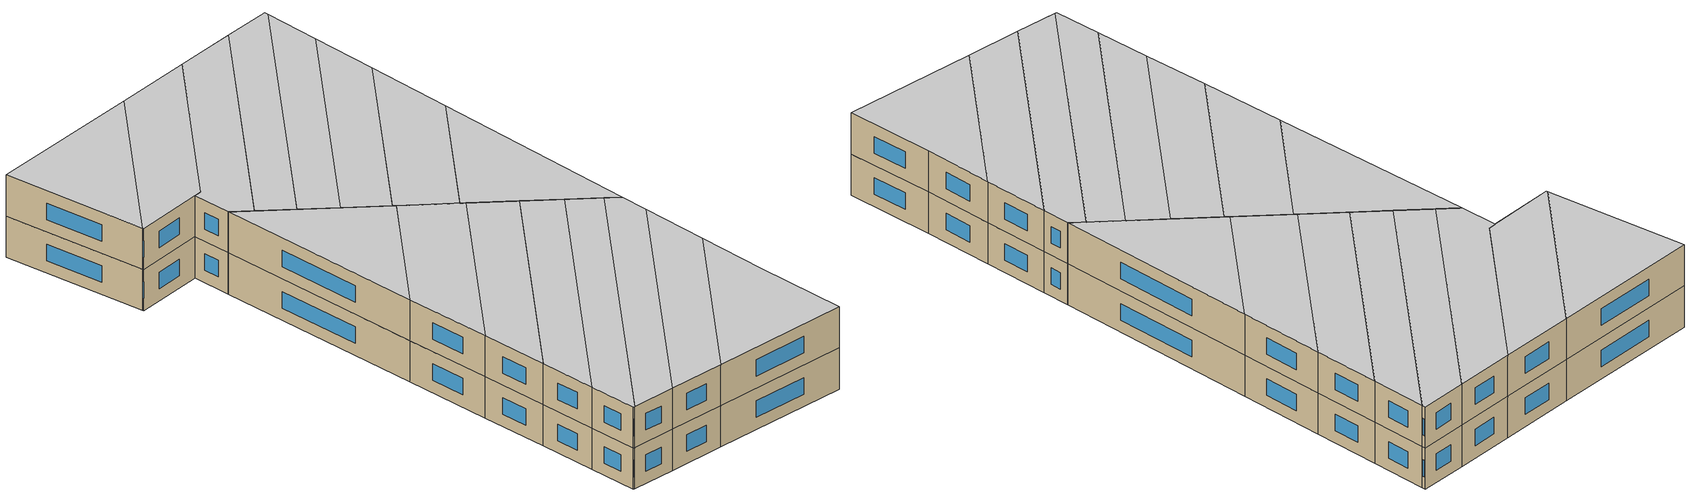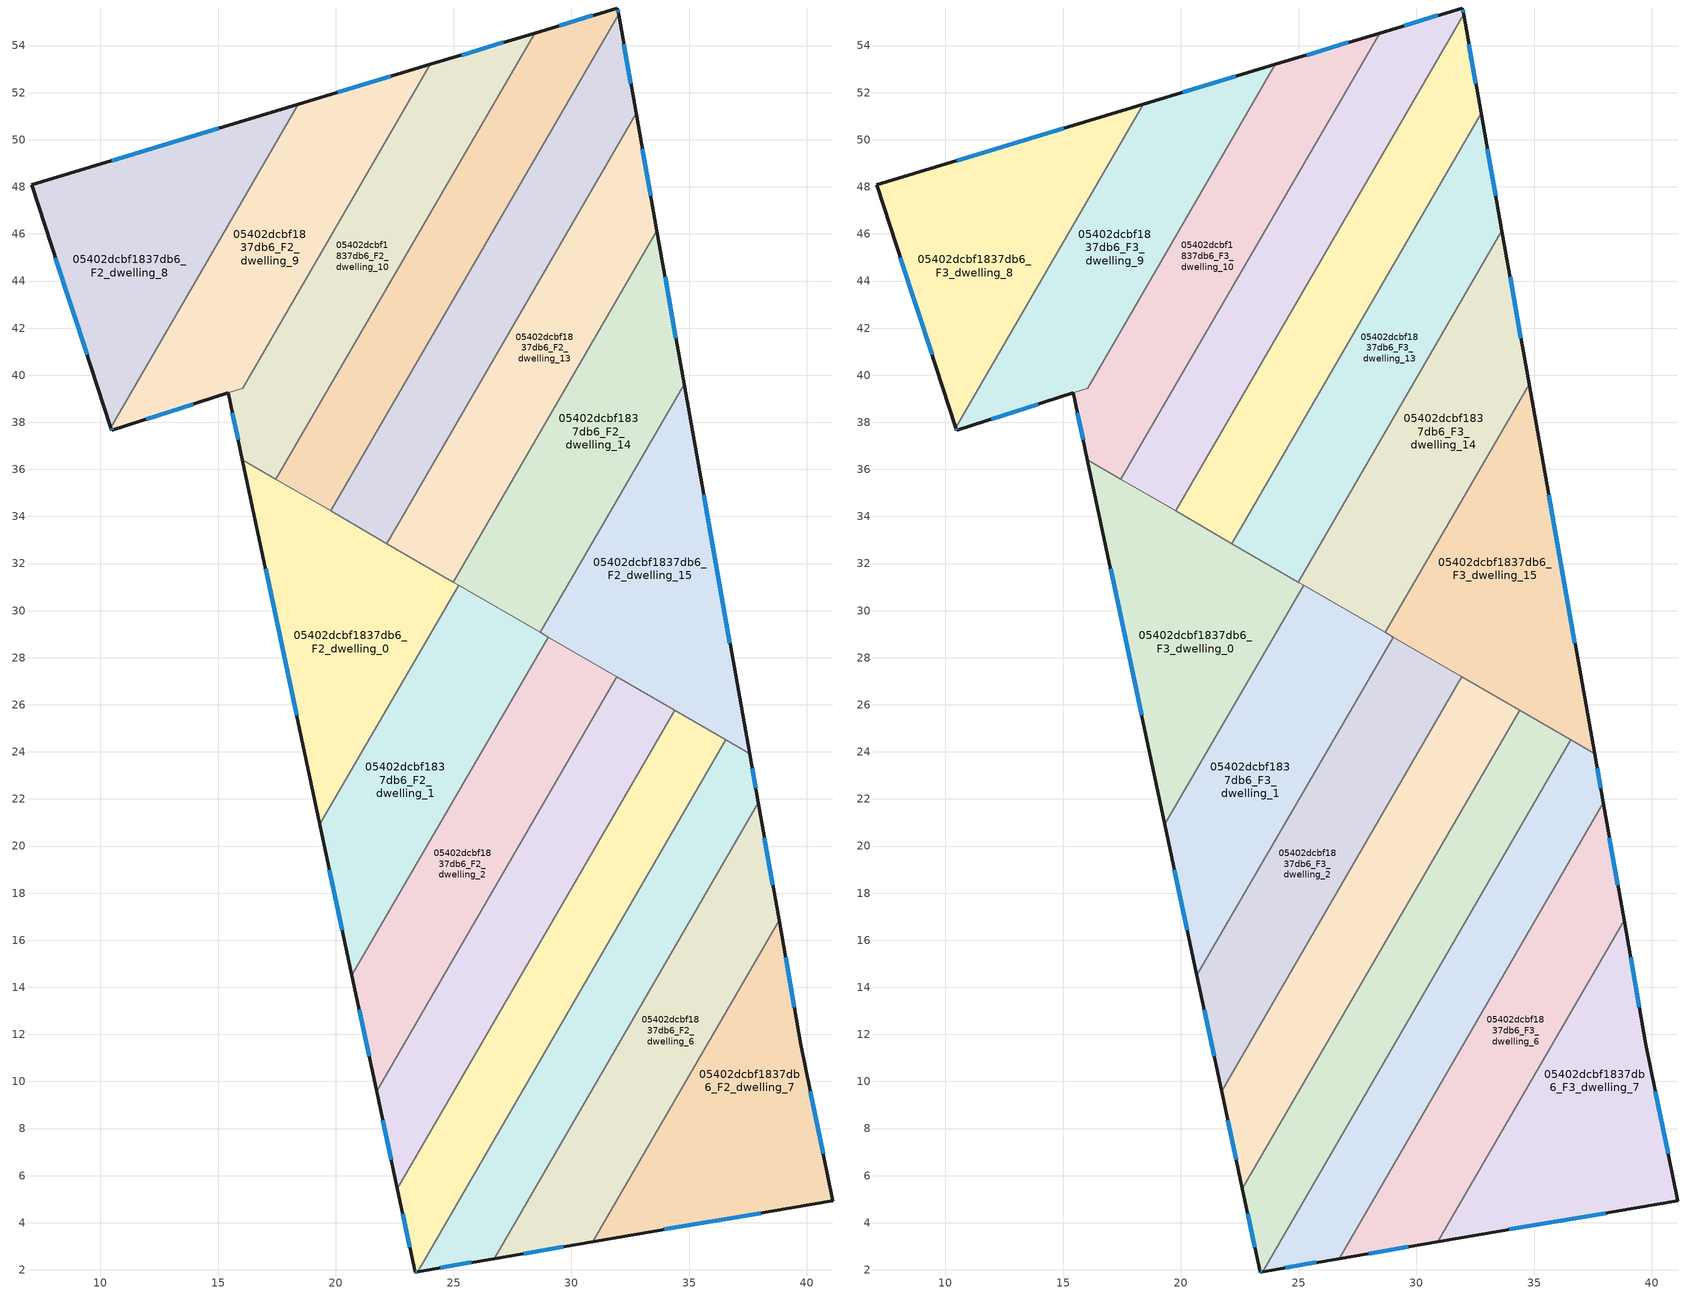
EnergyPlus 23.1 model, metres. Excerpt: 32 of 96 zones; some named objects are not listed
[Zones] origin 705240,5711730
05402dcbf1837db6_F2_dwelling_0
 floor to 05402dcbf1837db6_F1_dwelling_0 (EU_floor_Construction): 25.21,31.08 19.32,20.92 16.03,36.41 z6
 wall outside (EU_wall_Construction): 16.03,36.41 19.32,20.92 z6:9
 wall to 05402dcbf1837db6_F2_dwelling_1 (EU_wall_Construction): 19.32,20.92 25.21,31.08 z6:9
 wall to 05402dcbf1837db6_F2_dwelling_13 (EU_wall_Construction): 24.99,31.21 22.16,32.85 z6:9
 wall to 05402dcbf1837db6_F2_dwelling_10 (EU_wall_Construction): 17.45,35.58 16.03,36.41 z6:9
 wall to 05402dcbf1837db6_F2_dwelling_14 (EU_wall_Construction): 25.21,31.08 24.99,31.21 z6:9
 wall to 05402dcbf1837db6_F2_dwelling_11 (EU_wall_Construction): 19.78,34.23 17.45,35.58 z6:9
 wall to 05402dcbf1837db6_F2_dwelling_12 (EU_wall_Construction): 22.16,32.85 19.78,34.23 z6:9
 window (EU_Window_Construction): 17.01,31.77 18.33,25.56 z6.9:8.1
05402dcbf1837db6_F2_dwelling_1
 floor to 05402dcbf1837db6_F1_dwelling_1 (EU_floor_Construction): 29.01,28.88 20.68,14.51 19.32,20.92 25.21,31.08 z6
 wall outside (EU_wall_Construction): 19.32,20.92 20.68,14.51 z6:9
 wall to 05402dcbf1837db6_F2_dwelling_2 (EU_wall_Construction): 20.68,14.51 29.01,28.88 z6:9
 wall to 05402dcbf1837db6_F2_dwelling_14 (EU_wall_Construction): 28.67,29.07 25.21,31.08 z6:9
 wall to 05402dcbf1837db6_F2_dwelling_15 (EU_wall_Construction): 29.01,28.88 28.67,29.07 z6:9
 window (EU_Window_Construction): 19.73,19 20.27,16.43 z6.9:8.1
05402dcbf1837db6_F2_dwelling_10
 floor to 05402dcbf1837db6_F1_dwelling_10 (EU_floor_Construction): 28.44,54.54 17.45,35.58 16.03,36.41 15.42,39.25 16.04,39.45 24.01,53.2 z6
 wall outside (EU_wall_Construction): 28.44,54.54 24.01,53.2 / 15.42,39.25 16.03,36.41 z6:9
 wall to 05402dcbf1837db6_F2_dwelling_11 (EU_wall_Construction): 17.45,35.58 28.44,54.54 z6:9
 wall to 05402dcbf1837db6_F2_dwelling_9 (EU_wall_Construction): 24.01,53.2 16.04,39.45 15.42,39.25 z6:9
 window (EU_Window_Construction): 27.12,54.13 25.34,53.6 / 15.6,38.4 15.85,37.26 z6.9:8.1
05402dcbf1837db6_F2_dwelling_11
 floor to 05402dcbf1837db6_F1_dwelling_11 (EU_floor_Construction): 31.96,55.6 32.01,55.33 19.78,34.23 17.45,35.58 28.44,54.54 z6
 wall outside (EU_wall_Construction): 32.01,55.33 31.96,55.6 28.44,54.54 z6:9
 wall to 05402dcbf1837db6_F2_dwelling_12 (EU_wall_Construction): 19.78,34.23 32.01,55.33 z6:9
 window (EU_Window_Construction): 31.99,55.41 31.97,55.52 / 30.91,55.28 29.49,54.85 z6.9:8.1
05402dcbf1837db6_F2_dwelling_12
 floor to 05402dcbf1837db6_F1_dwelling_12 (EU_floor_Construction): 32.01,55.33 32.75,51.12 22.16,32.85 19.78,34.23 z6
 wall outside (EU_wall_Construction): 32.75,51.12 32.01,55.33 z6:9
 wall to 05402dcbf1837db6_F2_dwelling_13 (EU_wall_Construction): 22.16,32.85 32.75,51.12 z6:9
 window (EU_Window_Construction): 32.53,52.38 32.23,54.07 z6.9:8.1
05402dcbf1837db6_F2_dwelling_13
 floor to 05402dcbf1837db6_F1_dwelling_13 (EU_floor_Construction): 32.75,51.12 33.64,46.13 24.99,31.21 22.16,32.85 z6
 wall outside (EU_wall_Construction): 33.64,46.13 32.75,51.12 z6:9
 wall to 05402dcbf1837db6_F2_dwelling_14 (EU_wall_Construction): 24.99,31.21 33.64,46.13 z6:9
 window (EU_Window_Construction): 33.37,47.62 33.02,49.62 z6.9:8.1
05402dcbf1837db6_F2_dwelling_14
 floor to 05402dcbf1837db6_F1_dwelling_14 (EU_floor_Construction): 33.64,46.13 34.79,39.62 28.67,29.08 24.99,31.21 z6
 wall outside (EU_wall_Construction): 34.79,39.62 33.64,46.13 z6:9
 wall to 05402dcbf1837db6_F2_dwelling_15 (EU_wall_Construction): 28.67,29.08 34.79,39.62 z6:9
 window (EU_Window_Construction): 34.44,41.57 33.98,44.18 z6.9:8.1
05402dcbf1837db6_F2_dwelling_15
 floor to 05402dcbf1837db6_F1_dwelling_15 (EU_floor_Construction): 34.79,39.62 37.57,23.92 28.67,29.08 z6
 wall outside (EU_wall_Construction): 37.57,23.92 34.79,39.62 z6:9
 wall to 05402dcbf1837db6_F2_dwelling_2 (EU_wall_Construction): 29.01,28.88 31.93,27.19 z6:9
 wall to 05402dcbf1837db6_F2_dwelling_3 (EU_wall_Construction): 31.93,27.19 34.39,25.76 z6:9
 wall to 05402dcbf1837db6_F2_dwelling_4 (EU_wall_Construction): 34.39,25.76 36.56,24.5 z6:9
 wall to 05402dcbf1837db6_F2_dwelling_5 (EU_wall_Construction): 36.56,24.5 37.57,23.92 z6:9
 window (EU_Window_Construction): 36.74,28.62 35.62,34.92 z6.9:8.1
05402dcbf1837db6_F2_dwelling_2
 floor to 05402dcbf1837db6_F1_dwelling_2 (EU_floor_Construction): 31.93,27.19 21.73,9.59 20.68,14.51 29.01,28.88 z6
 wall outside (EU_wall_Construction): 20.68,14.51 21.73,9.59 z6:9
 wall to 05402dcbf1837db6_F2_dwelling_3 (EU_wall_Construction): 21.73,9.59 31.93,27.19 z6:9
 window (EU_Window_Construction): 21,13.04 21.42,11.06 z6.9:8.1
05402dcbf1837db6_F2_dwelling_3
 floor to 05402dcbf1837db6_F1_dwelling_3 (EU_floor_Construction): 34.39,25.76 22.61,5.44 21.73,9.59 31.93,27.19 z6
 wall outside (EU_wall_Construction): 21.73,9.59 22.61,5.44 z6:9
 wall to 05402dcbf1837db6_F2_dwelling_4 (EU_wall_Construction): 22.61,5.44 34.39,25.76 z6:9
 window (EU_Window_Construction): 21.99,8.35 22.35,6.68 z6.9:8.1
05402dcbf1837db6_F2_dwelling_4
 floor to 05402dcbf1837db6_F1_dwelling_4 (EU_floor_Construction): 36.56,24.5 23.47,1.92 23.36,1.91 22.61,5.44 34.39,25.76 z6
 wall outside (EU_wall_Construction): 22.61,5.44 23.36,1.91 23.47,1.92 z6:9
 wall to 05402dcbf1837db6_F2_dwelling_5 (EU_wall_Construction): 23.47,1.92 36.56,24.5 z6:9
 window (EU_Window_Construction): 23.39,1.91 23.44,1.92 / 22.84,4.38 23.14,2.96 z6.9:8.1
05402dcbf1837db6_F2_dwelling_5
 floor to 05402dcbf1837db6_F1_dwelling_5 (EU_floor_Construction): 37.57,23.92 37.94,21.84 26.72,2.48 23.47,1.92 36.56,24.5 z6
 wall outside (EU_wall_Construction): 37.94,21.84 37.57,23.92 / 23.47,1.92 26.72,2.48 z6:9
 wall to 05402dcbf1837db6_F2_dwelling_6 (EU_wall_Construction): 26.72,2.48 37.94,21.84 z6:9
 window (EU_Window_Construction): 37.83,22.46 37.68,23.3 / 24.44,2.09 25.74,2.31 z6.9:8.1
05402dcbf1837db6_F2_dwelling_6
 floor to 05402dcbf1837db6_F1_dwelling_6 (EU_floor_Construction): 37.94,21.84 38.82,16.85 30.91,3.19 26.72,2.48 z6
 wall outside (EU_wall_Construction): 26.72,2.48 30.91,3.19 / 38.82,16.85 37.94,21.84 z6:9
 wall to 05402dcbf1837db6_F2_dwelling_7 (EU_wall_Construction): 30.91,3.19 38.82,16.85 z6:9
 window (EU_Window_Construction): 27.97,2.69 29.65,2.98 / 38.56,18.34 38.2,20.34 z6.9:8.1
05402dcbf1837db6_F2_dwelling_7
 floor to 05402dcbf1837db6_F1_dwelling_7 (EU_floor_Construction): 38.82,16.85 39.76,11.58 41.1,4.93 30.91,3.19 z6
 wall outside (EU_wall_Construction): 30.91,3.19 41.1,4.93 39.76,11.58 38.82,16.85 z6:9
 window (EU_Window_Construction): 39.48,13.16 39.1,15.27 / 40.7,6.92 40.16,9.59 / 33.96,3.71 38.05,4.41 z6.9:8.1
05402dcbf1837db6_F2_dwelling_8
 floor to 05402dcbf1837db6_F1_dwelling_8 (EU_floor_Construction): 18.4,51.5 10.44,37.77 7.08,48.09 z6
 wall outside (EU_wall_Construction): 18.4,51.5 7.08,48.09 10.44,37.77 z6:9
 wall to 05402dcbf1837db6_F2_dwelling_9 (EU_wall_Construction): 10.44,37.77 18.4,51.5 z6:9
 window (EU_Window_Construction): 15.01,50.48 10.47,49.11 / 8.09,45 9.43,40.86 z6.9:8.1
05402dcbf1837db6_F2_dwelling_9
 floor to 05402dcbf1837db6_F1_dwelling_9 (EU_floor_Construction): 24.01,53.2 16.04,39.45 10.47,37.66 10.44,37.76 18.4,51.5 z6
 wall outside (EU_wall_Construction): 10.44,37.76 10.47,37.66 15.42,39.25 / 24.01,53.2 18.4,51.5 z6:9
 window (EU_Window_Construction): 11.95,38.13 13.94,38.77 / 10.45,37.73 10.46,37.69 / 22.33,52.69 20.08,52.01 z6.9:8.1
05402dcbf1837db6_F3_dwelling_0
 floor to 05402dcbf1837db6_F2_dwelling_0 (EU_floor_Construction): 25.21,31.08 19.32,20.92 16.03,36.41 z9
 wall outside (EU_wall_Construction): 16.03,36.41 19.32,20.92 z9:12
 wall to 05402dcbf1837db6_F3_dwelling_1 (EU_wall_Construction): 19.32,20.92 25.21,31.08 z9:12
 wall to 05402dcbf1837db6_F3_dwelling_13 (EU_wall_Construction): 24.99,31.21 22.16,32.85 z9:12
 wall to 05402dcbf1837db6_F3_dwelling_10 (EU_wall_Construction): 17.45,35.58 16.03,36.41 z9:12
 wall to 05402dcbf1837db6_F3_dwelling_14 (EU_wall_Construction): 25.21,31.08 24.99,31.21 z9:12
 wall to 05402dcbf1837db6_F3_dwelling_11 (EU_wall_Construction): 19.78,34.23 17.45,35.58 z9:12
 wall to 05402dcbf1837db6_F3_dwelling_12 (EU_wall_Construction): 22.16,32.85 19.78,34.23 z9:12
 window (EU_Window_Construction): 17.01,31.77 18.33,25.56 z9.9:11.1
 ceiling to 05402dcbf1837db6_F4_dwelling_0 (EU_floor_Construction): 19.32,20.92 25.21,31.08 16.03,36.41 z12
05402dcbf1837db6_F3_dwelling_1
 floor to 05402dcbf1837db6_F2_dwelling_1 (EU_floor_Construction): 29.01,28.88 20.68,14.51 19.32,20.92 25.21,31.08 z9
 wall outside (EU_wall_Construction): 19.32,20.92 20.68,14.51 z9:12
 wall to 05402dcbf1837db6_F3_dwelling_2 (EU_wall_Construction): 20.68,14.51 29.01,28.88 z9:12
 wall to 05402dcbf1837db6_F3_dwelling_14 (EU_wall_Construction): 28.67,29.07 25.21,31.08 z9:12
 wall to 05402dcbf1837db6_F3_dwelling_15 (EU_wall_Construction): 29.01,28.88 28.67,29.07 z9:12
 window (EU_Window_Construction): 19.73,19 20.27,16.43 z9.9:11.1
 ceiling to 05402dcbf1837db6_F4_dwelling_1 (EU_floor_Construction): 20.68,14.51 29.01,28.88 25.21,31.08 19.32,20.92 z12
05402dcbf1837db6_F3_dwelling_10
 floor to 05402dcbf1837db6_F2_dwelling_10 (EU_floor_Construction): 28.44,54.54 17.45,35.58 16.03,36.41 15.42,39.25 16.04,39.45 24.01,53.2 z9
 wall outside (EU_wall_Construction): 28.44,54.54 24.01,53.2 / 15.42,39.25 16.03,36.41 z9:12
 wall to 05402dcbf1837db6_F3_dwelling_11 (EU_wall_Construction): 17.45,35.58 28.44,54.54 z9:12
 wall to 05402dcbf1837db6_F3_dwelling_9 (EU_wall_Construction): 24.01,53.2 16.04,39.45 15.42,39.25 z9:12
 window (EU_Window_Construction): 27.12,54.13 25.34,53.6 / 15.6,38.4 15.85,37.26 z9.9:11.1
 ceiling to 05402dcbf1837db6_F4_dwelling_10 (EU_floor_Construction): 17.45,35.58 28.44,54.54 24.01,53.2 16.04,39.45 15.42,39.25 16.03,36.41 z12
05402dcbf1837db6_F3_dwelling_11
 floor to 05402dcbf1837db6_F2_dwelling_11 (EU_floor_Construction): 31.96,55.6 32.01,55.33 19.78,34.23 17.45,35.58 28.44,54.54 z9
 wall outside (EU_wall_Construction): 32.01,55.33 31.96,55.6 28.44,54.54 z9:12
 wall to 05402dcbf1837db6_F3_dwelling_12 (EU_wall_Construction): 19.78,34.23 32.01,55.33 z9:12
 window (EU_Window_Construction): 31.99,55.41 31.97,55.52 / 30.91,55.28 29.49,54.85 z9.9:11.1
 ceiling to 05402dcbf1837db6_F4_dwelling_11 (EU_floor_Construction): 19.78,34.23 32.01,55.33 31.96,55.6 28.44,54.54 17.45,35.58 z12
05402dcbf1837db6_F3_dwelling_12
 floor to 05402dcbf1837db6_F2_dwelling_12 (EU_floor_Construction): 32.01,55.33 32.75,51.12 22.16,32.85 19.78,34.23 z9
 wall outside (EU_wall_Construction): 32.75,51.12 32.01,55.33 z9:12
 wall to 05402dcbf1837db6_F3_dwelling_13 (EU_wall_Construction): 22.16,32.85 32.75,51.12 z9:12
 window (EU_Window_Construction): 32.53,52.38 32.23,54.07 z9.9:11.1
 ceiling to 05402dcbf1837db6_F4_dwelling_12 (EU_floor_Construction): 22.16,32.85 32.75,51.12 32.01,55.33 19.78,34.23 z12
05402dcbf1837db6_F3_dwelling_13
 floor to 05402dcbf1837db6_F2_dwelling_13 (EU_floor_Construction): 32.75,51.12 33.64,46.13 24.99,31.21 22.16,32.85 z9
 wall outside (EU_wall_Construction): 33.64,46.13 32.75,51.12 z9:12
 wall to 05402dcbf1837db6_F3_dwelling_14 (EU_wall_Construction): 24.99,31.21 33.64,46.13 z9:12
 window (EU_Window_Construction): 33.37,47.62 33.02,49.62 z9.9:11.1
 ceiling to 05402dcbf1837db6_F4_dwelling_13 (EU_floor_Construction): 24.99,31.21 33.64,46.13 32.75,51.12 22.16,32.85 z12
05402dcbf1837db6_F3_dwelling_14
 floor to 05402dcbf1837db6_F2_dwelling_14 (EU_floor_Construction): 33.64,46.13 34.79,39.62 28.67,29.08 24.99,31.21 z9
 wall outside (EU_wall_Construction): 34.79,39.62 33.64,46.13 z9:12
 wall to 05402dcbf1837db6_F3_dwelling_15 (EU_wall_Construction): 28.67,29.08 34.79,39.62 z9:12
 window (EU_Window_Construction): 34.44,41.57 33.98,44.18 z9.9:11.1
 ceiling to 05402dcbf1837db6_F4_dwelling_14 (EU_floor_Construction): 28.67,29.08 34.79,39.62 33.64,46.13 24.99,31.21 z12
05402dcbf1837db6_F3_dwelling_15
 floor to 05402dcbf1837db6_F2_dwelling_15 (EU_floor_Construction): 34.79,39.62 37.57,23.92 28.67,29.08 z9
 wall outside (EU_wall_Construction): 37.57,23.92 34.79,39.62 z9:12
 wall to 05402dcbf1837db6_F3_dwelling_2 (EU_wall_Construction): 29.01,28.88 31.93,27.19 z9:12
 wall to 05402dcbf1837db6_F3_dwelling_3 (EU_wall_Construction): 31.93,27.19 34.39,25.76 z9:12
 wall to 05402dcbf1837db6_F3_dwelling_4 (EU_wall_Construction): 34.39,25.76 36.56,24.5 z9:12
 wall to 05402dcbf1837db6_F3_dwelling_5 (EU_wall_Construction): 36.56,24.5 37.57,23.92 z9:12
 window (EU_Window_Construction): 36.74,28.62 35.62,34.92 z9.9:11.1
 ceiling to 05402dcbf1837db6_F4_dwelling_15 (EU_floor_Construction): 37.57,23.92 34.79,39.62 28.67,29.08 z12
05402dcbf1837db6_F3_dwelling_2
 floor to 05402dcbf1837db6_F2_dwelling_2 (EU_floor_Construction): 31.93,27.19 21.73,9.59 20.68,14.51 29.01,28.88 z9
 wall outside (EU_wall_Construction): 20.68,14.51 21.73,9.59 z9:12
 wall to 05402dcbf1837db6_F3_dwelling_3 (EU_wall_Construction): 21.73,9.59 31.93,27.19 z9:12
 window (EU_Window_Construction): 21,13.04 21.42,11.06 z9.9:11.1
 ceiling to 05402dcbf1837db6_F4_dwelling_2 (EU_floor_Construction): 21.73,9.59 31.93,27.19 29.01,28.88 20.68,14.51 z12
05402dcbf1837db6_F3_dwelling_3
 floor to 05402dcbf1837db6_F2_dwelling_3 (EU_floor_Construction): 34.39,25.76 22.61,5.44 21.73,9.59 31.93,27.19 z9
 wall outside (EU_wall_Construction): 21.73,9.59 22.61,5.44 z9:12
 wall to 05402dcbf1837db6_F3_dwelling_4 (EU_wall_Construction): 22.61,5.44 34.39,25.76 z9:12
 window (EU_Window_Construction): 21.99,8.35 22.35,6.68 z9.9:11.1
 ceiling to 05402dcbf1837db6_F4_dwelling_3 (EU_floor_Construction): 22.61,5.44 34.39,25.76 31.93,27.19 21.73,9.59 z12
05402dcbf1837db6_F3_dwelling_4
 floor to 05402dcbf1837db6_F2_dwelling_4 (EU_floor_Construction): 36.56,24.5 23.47,1.92 23.36,1.91 22.61,5.44 34.39,25.76 z9
 wall outside (EU_wall_Construction): 22.61,5.44 23.36,1.91 23.47,1.92 z9:12
 wall to 05402dcbf1837db6_F3_dwelling_5 (EU_wall_Construction): 23.47,1.92 36.56,24.5 z9:12
 window (EU_Window_Construction): 23.39,1.91 23.44,1.92 / 22.84,4.38 23.14,2.96 z9.9:11.1
 ceiling to 05402dcbf1837db6_F4_dwelling_4 (EU_floor_Construction): 23.47,1.92 36.56,24.5 34.39,25.76 22.61,5.44 23.36,1.91 z12
05402dcbf1837db6_F3_dwelling_5
 floor to 05402dcbf1837db6_F2_dwelling_5 (EU_floor_Construction): 37.57,23.92 37.94,21.84 26.72,2.48 23.47,1.92 36.56,24.5 z9
 wall outside (EU_wall_Construction): 37.94,21.84 37.57,23.92 / 23.47,1.92 26.72,2.48 z9:12
 wall to 05402dcbf1837db6_F3_dwelling_6 (EU_wall_Construction): 26.72,2.48 37.94,21.84 z9:12
 window (EU_Window_Construction): 37.83,22.46 37.68,23.3 / 24.44,2.09 25.74,2.31 z9.9:11.1
 ceiling to 05402dcbf1837db6_F4_dwelling_5 (EU_floor_Construction): 26.72,2.48 37.94,21.84 37.57,23.92 36.56,24.5 23.47,1.92 z12
05402dcbf1837db6_F3_dwelling_6
 floor to 05402dcbf1837db6_F2_dwelling_6 (EU_floor_Construction): 37.94,21.84 38.82,16.85 30.91,3.19 26.72,2.48 z9
 wall outside (EU_wall_Construction): 26.72,2.48 30.91,3.19 / 38.82,16.85 37.94,21.84 z9:12
 wall to 05402dcbf1837db6_F3_dwelling_7 (EU_wall_Construction): 30.91,3.19 38.82,16.85 z9:12
 window (EU_Window_Construction): 27.97,2.69 29.65,2.98 / 38.56,18.34 38.2,20.34 z9.9:11.1
 ceiling to 05402dcbf1837db6_F4_dwelling_6 (EU_floor_Construction): 30.91,3.19 38.82,16.85 37.94,21.84 26.72,2.48 z12
05402dcbf1837db6_F3_dwelling_7
 floor to 05402dcbf1837db6_F2_dwelling_7 (EU_floor_Construction): 38.82,16.85 39.76,11.58 41.1,4.93 30.91,3.19 z9
 wall outside (EU_wall_Construction): 30.91,3.19 41.1,4.93 39.76,11.58 38.82,16.85 z9:12
 window (EU_Window_Construction): 39.48,13.16 39.1,15.27 / 40.7,6.92 40.16,9.59 / 33.96,3.71 38.05,4.41 z9.9:11.1
 ceiling to 05402dcbf1837db6_F4_dwelling_7 (EU_floor_Construction): 41.1,4.93 39.76,11.58 38.82,16.85 30.91,3.19 z12
05402dcbf1837db6_F3_dwelling_8
 floor to 05402dcbf1837db6_F2_dwelling_8 (EU_floor_Construction): 18.4,51.5 10.44,37.77 7.08,48.09 z9
 wall outside (EU_wall_Construction): 18.4,51.5 7.08,48.09 10.44,37.77 z9:12
 wall to 05402dcbf1837db6_F3_dwelling_9 (EU_wall_Construction): 10.44,37.77 18.4,51.5 z9:12
 window (EU_Window_Construction): 15.01,50.48 10.47,49.11 / 8.09,45 9.43,40.86 z9.9:11.1
 ceiling to 05402dcbf1837db6_F4_dwelling_8 (EU_floor_Construction): 10.44,37.77 18.4,51.5 7.08,48.09 z12
05402dcbf1837db6_F3_dwelling_9
 floor to 05402dcbf1837db6_F2_dwelling_9 (EU_floor_Construction): 24.01,53.2 16.04,39.45 10.47,37.66 10.44,37.76 18.4,51.5 z9
 wall outside (EU_wall_Construction): 10.44,37.76 10.47,37.66 15.42,39.25 / 24.01,53.2 18.4,51.5 z9:12
 window (EU_Window_Construction): 11.95,38.13 13.94,38.77 / 10.45,37.73 10.46,37.69 / 22.33,52.69 20.08,52.01 z9.9:11.1
 ceiling to 05402dcbf1837db6_F4_dwelling_9 (EU_floor_Construction): 16.04,39.45 24.01,53.2 18.4,51.5 10.44,37.76 10.47,37.66 z12
[Building]
EU S2 Campaign: North Axis=0; Terrain=City; Solar Distribution=FullExterior
[Site:Location]
London: Latitude=51.5; Longitude=-0.5; Time Zone=0; Elevation=25
[SizingPeriod:WeatherFileDays]
AnnualSizingPeriod: Begin Month=1; Begin Day of Month=1; End Month=12; End Day of Month=31; Day of Week for Start Day=Monday; Use Weather File Daylight Saving Period=No; Use Weather File Rain and Snow Indicators=No
[MATERIAL]
EU_InternalMass_Material: Roughness=MediumRough; Thickness=0.1; Conductivity=1; Density=1800; Specific Heat=900; Thermal Absorptance=0.9; Solar Absorptance=0.7; Visible Absorptance=0.7
[MATERIAL:NOMASS] Roughness=MediumRough; Thermal Absorptance=0.9; Solar Absorptance=0.7; Visible Absorptance=0.7
Name | Thermal Resistance
EU_wall_NoMass | 1.04674
EU_floor_NoMass | 2.04616
[WINDOWMATERIAL:SIMPLEGLAZINGSYSTEM]
EU_Window_SimpleGlazing: UFactor=4.25843; Solar Heat Gain Coefficient=0.85; Visible Transmittance=0.85
[CONSTRUCTION]
EU_wall_Construction: EU_wall_NoMass
EU_floor_Construction: EU_floor_NoMass
EU_Window_Construction: EU_Window_SimpleGlazing
EU_InternalMass_Construction: EU_InternalMass_Material
[ZONE] Type=1; Multiplier=1; Ceiling Height=autocalculate; Floor Area=autocalculate; Part of Total Floor Area=Yes
Name | Volume
05402dcbf1837db6_F2_dwelling_0; 05402dcbf1837db6_F3_dwelling_0; 05402dcbf1837db6_F2_dwelling_6; 05402dcbf1837db6_F3_dwelling_6 | 186.935
05402dcbf1837db6_F2_dwelling_1; 05402dcbf1837db6_F3_dwelling_1 | 186.94
05402dcbf1837db6_F2_dwelling_10; 05402dcbf1837db6_F3_dwelling_10 | 188.69
05402dcbf1837db6_F2_dwelling_11; 05402dcbf1837db6_F3_dwelling_11 | 188.03
05402dcbf1837db6_F2_dwelling_12; 05402dcbf1837db6_F3_dwelling_12 | 188.012
05402dcbf1837db6_F2_dwelling_13; 05402dcbf1837db6_F3_dwelling_13 | 188.083
05402dcbf1837db6_F2_dwelling_14; 05402dcbf1837db6_F3_dwelling_14 | 188.027
05402dcbf1837db6_F2_dwelling_15; 05402dcbf1837db6_F3_dwelling_15 | 188.047
05402dcbf1837db6_F2_dwelling_2; 05402dcbf1837db6_F3_dwelling_2 | 186.942
05402dcbf1837db6_F2_dwelling_3; 05402dcbf1837db6_F3_dwelling_3 | 186.916
05402dcbf1837db6_F2_dwelling_4; 05402dcbf1837db6_F3_dwelling_4 | 186.972
05402dcbf1837db6_F2_dwelling_5; 05402dcbf1837db6_F3_dwelling_5 | 186.962
05402dcbf1837db6_F2_dwelling_7; 05402dcbf1837db6_F3_dwelling_7 | 186.943
05402dcbf1837db6_F2_dwelling_8; 05402dcbf1837db6_F3_dwelling_8 | 192.348
05402dcbf1837db6_F2_dwelling_9; 05402dcbf1837db6_F3_dwelling_9 | 191.756
[INTERNALMASS] Construction=EU_InternalMass_Construction
Name | Zone or ZoneList | Surface Area
05402dcbf1837db6_F2_dwelling_0_EU_InternalMass | 05402dcbf1837db6_F2_dwelling_0 | 62.3118
05402dcbf1837db6_F2_dwelling_1_EU_InternalMass | 05402dcbf1837db6_F2_dwelling_1 | 62.3132
05402dcbf1837db6_F2_dwelling_2_EU_InternalMass | 05402dcbf1837db6_F2_dwelling_2 | 62.314
05402dcbf1837db6_F2_dwelling_3_EU_InternalMass | 05402dcbf1837db6_F2_dwelling_3 | 62.305
05402dcbf1837db6_F2_dwelling_4_EU_InternalMass | 05402dcbf1837db6_F2_dwelling_4 | 62.3242
05402dcbf1837db6_F2_dwelling_5_EU_InternalMass | 05402dcbf1837db6_F2_dwelling_5 | 62.3204
05402dcbf1837db6_F2_dwelling_6_EU_InternalMass | 05402dcbf1837db6_F2_dwelling_6 | 62.3121
05402dcbf1837db6_F2_dwelling_7_EU_InternalMass | 05402dcbf1837db6_F2_dwelling_7 | 62.3143
05402dcbf1837db6_F2_dwelling_8_EU_InternalMass | 05402dcbf1837db6_F2_dwelling_8 | 64.1134
05402dcbf1837db6_F2_dwelling_9_EU_InternalMass | 05402dcbf1837db6_F2_dwelling_9 | 63.9667
05402dcbf1837db6_F2_dwelling_10_EU_InternalMass | 05402dcbf1837db6_F2_dwelling_10 | 62.8956
05402dcbf1837db6_F2_dwelling_11_EU_InternalMass | 05402dcbf1837db6_F2_dwelling_11 | 62.6764
05402dcbf1837db6_F2_dwelling_12_EU_InternalMass | 05402dcbf1837db6_F2_dwelling_12 | 62.6708
05402dcbf1837db6_F2_dwelling_13_EU_InternalMass | 05402dcbf1837db6_F2_dwelling_13 | 62.6941
05402dcbf1837db6_F2_dwelling_14_EU_InternalMass | 05402dcbf1837db6_F2_dwelling_14 | 62.6761
05402dcbf1837db6_F2_dwelling_15_EU_InternalMass | 05402dcbf1837db6_F2_dwelling_15 | 62.6825
05402dcbf1837db6_F3_dwelling_0_EU_InternalMass | 05402dcbf1837db6_F3_dwelling_0 | 62.3118
05402dcbf1837db6_F3_dwelling_1_EU_InternalMass | 05402dcbf1837db6_F3_dwelling_1 | 62.3132
05402dcbf1837db6_F3_dwelling_2_EU_InternalMass | 05402dcbf1837db6_F3_dwelling_2 | 62.314
05402dcbf1837db6_F3_dwelling_3_EU_InternalMass | 05402dcbf1837db6_F3_dwelling_3 | 62.305
05402dcbf1837db6_F3_dwelling_4_EU_InternalMass | 05402dcbf1837db6_F3_dwelling_4 | 62.3242
05402dcbf1837db6_F3_dwelling_5_EU_InternalMass | 05402dcbf1837db6_F3_dwelling_5 | 62.3204
05402dcbf1837db6_F3_dwelling_6_EU_InternalMass | 05402dcbf1837db6_F3_dwelling_6 | 62.3121
05402dcbf1837db6_F3_dwelling_7_EU_InternalMass | 05402dcbf1837db6_F3_dwelling_7 | 62.3143
05402dcbf1837db6_F3_dwelling_8_EU_InternalMass | 05402dcbf1837db6_F3_dwelling_8 | 64.1134
05402dcbf1837db6_F3_dwelling_9_EU_InternalMass | 05402dcbf1837db6_F3_dwelling_9 | 63.9667
05402dcbf1837db6_F3_dwelling_10_EU_InternalMass | 05402dcbf1837db6_F3_dwelling_10 | 62.8956
05402dcbf1837db6_F3_dwelling_11_EU_InternalMass | 05402dcbf1837db6_F3_dwelling_11 | 62.6764
05402dcbf1837db6_F3_dwelling_12_EU_InternalMass | 05402dcbf1837db6_F3_dwelling_12 | 62.6708
05402dcbf1837db6_F3_dwelling_13_EU_InternalMass | 05402dcbf1837db6_F3_dwelling_13 | 62.6941
05402dcbf1837db6_F3_dwelling_14_EU_InternalMass | 05402dcbf1837db6_F3_dwelling_14 | 62.6761
05402dcbf1837db6_F3_dwelling_15_EU_InternalMass | 05402dcbf1837db6_F3_dwelling_15 | 62.6825
[OTHEREQUIPMENT] Fuel Type=Electricity; Design Level Calculation Method=Watts/Area; Power per Zone Floor Area=1; Fraction Latent=0; Fraction Radiant=0; Fraction Lost=0; Carbon Dioxide Generation Rate=0; EndUse Subcategory=EU_Step8_InternalGains
Name | Zone or ZoneList or Space or SpaceList | Schedule
EU_Step8_InternalGain_05402dcbf1837db6_F2_dwelling_0_f000 | 05402dcbf1837db6_F2_dwelling_0 | EU_Step8_GainSchedule_05402dcbf1837db6_F2_dwelling_0_f000
EU_Step8_InternalGain_05402dcbf1837db6_F2_dwelling_1_f000 | 05402dcbf1837db6_F2_dwelling_1 | EU_Step8_GainSchedule_05402dcbf1837db6_F2_dwelling_1_f000
EU_Step8_InternalGain_05402dcbf1837db6_F2_dwelling_2_f000 | 05402dcbf1837db6_F2_dwelling_2 | EU_Step8_GainSchedule_05402dcbf1837db6_F2_dwelling_2_f000
EU_Step8_InternalGain_05402dcbf1837db6_F2_dwelling_3_f000 | 05402dcbf1837db6_F2_dwelling_3 | EU_Step8_GainSchedule_05402dcbf1837db6_F2_dwelling_3_f000
EU_Step8_InternalGain_05402dcbf1837db6_F2_dwelling_4_f000 | 05402dcbf1837db6_F2_dwelling_4 | EU_Step8_GainSchedule_05402dcbf1837db6_F2_dwelling_4_f000
EU_Step8_InternalGain_05402dcbf1837db6_F2_dwelling_5_f000 | 05402dcbf1837db6_F2_dwelling_5 | EU_Step8_GainSchedule_05402dcbf1837db6_F2_dwelling_5_f000
EU_Step8_InternalGain_05402dcbf1837db6_F2_dwelling_6_f000 | 05402dcbf1837db6_F2_dwelling_6 | EU_Step8_GainSchedule_05402dcbf1837db6_F2_dwelling_6_f000
EU_Step8_InternalGain_05402dcbf1837db6_F2_dwelling_7_f000 | 05402dcbf1837db6_F2_dwelling_7 | EU_Step8_GainSchedule_05402dcbf1837db6_F2_dwelling_7_f000
EU_Step8_InternalGain_05402dcbf1837db6_F2_dwelling_8_f000 | 05402dcbf1837db6_F2_dwelling_8 | EU_Step8_GainSchedule_05402dcbf1837db6_F2_dwelling_8_f000
EU_Step8_InternalGain_05402dcbf1837db6_F2_dwelling_9_f000 | 05402dcbf1837db6_F2_dwelling_9 | EU_Step8_GainSchedule_05402dcbf1837db6_F2_dwelling_9_f000
EU_Step8_InternalGain_05402dcbf1837db6_F2_dwelling_10_f000 | 05402dcbf1837db6_F2_dwelling_10 | EU_Step8_GainSchedule_05402dcbf1837db6_F2_dwelling_10_f000
EU_Step8_InternalGain_05402dcbf1837db6_F2_dwelling_11_f000 | 05402dcbf1837db6_F2_dwelling_11 | EU_Step8_GainSchedule_05402dcbf1837db6_F2_dwelling_11_f000
EU_Step8_InternalGain_05402dcbf1837db6_F2_dwelling_12_f000 | 05402dcbf1837db6_F2_dwelling_12 | EU_Step8_GainSchedule_05402dcbf1837db6_F2_dwelling_12_f000
EU_Step8_InternalGain_05402dcbf1837db6_F2_dwelling_13_f000 | 05402dcbf1837db6_F2_dwelling_13 | EU_Step8_GainSchedule_05402dcbf1837db6_F2_dwelling_13_f000
EU_Step8_InternalGain_05402dcbf1837db6_F2_dwelling_14_f000 | 05402dcbf1837db6_F2_dwelling_14 | EU_Step8_GainSchedule_05402dcbf1837db6_F2_dwelling_14_f000
EU_Step8_InternalGain_05402dcbf1837db6_F2_dwelling_15_f000 | 05402dcbf1837db6_F2_dwelling_15 | EU_Step8_GainSchedule_05402dcbf1837db6_F2_dwelling_15_f000
EU_Step8_InternalGain_05402dcbf1837db6_F3_dwelling_0_f000 | 05402dcbf1837db6_F3_dwelling_0 | EU_Step8_GainSchedule_05402dcbf1837db6_F3_dwelling_0_f000
EU_Step8_InternalGain_05402dcbf1837db6_F3_dwelling_1_f000 | 05402dcbf1837db6_F3_dwelling_1 | EU_Step8_GainSchedule_05402dcbf1837db6_F3_dwelling_1_f000
EU_Step8_InternalGain_05402dcbf1837db6_F3_dwelling_2_f000 | 05402dcbf1837db6_F3_dwelling_2 | EU_Step8_GainSchedule_05402dcbf1837db6_F3_dwelling_2_f000
EU_Step8_InternalGain_05402dcbf1837db6_F3_dwelling_3_f000 | 05402dcbf1837db6_F3_dwelling_3 | EU_Step8_GainSchedule_05402dcbf1837db6_F3_dwelling_3_f000
EU_Step8_InternalGain_05402dcbf1837db6_F3_dwelling_4_f000 | 05402dcbf1837db6_F3_dwelling_4 | EU_Step8_GainSchedule_05402dcbf1837db6_F3_dwelling_4_f000
EU_Step8_InternalGain_05402dcbf1837db6_F3_dwelling_5_f000 | 05402dcbf1837db6_F3_dwelling_5 | EU_Step8_GainSchedule_05402dcbf1837db6_F3_dwelling_5_f000
EU_Step8_InternalGain_05402dcbf1837db6_F3_dwelling_6_f000 | 05402dcbf1837db6_F3_dwelling_6 | EU_Step8_GainSchedule_05402dcbf1837db6_F3_dwelling_6_f000
EU_Step8_InternalGain_05402dcbf1837db6_F3_dwelling_7_f000 | 05402dcbf1837db6_F3_dwelling_7 | EU_Step8_GainSchedule_05402dcbf1837db6_F3_dwelling_7_f000
EU_Step8_InternalGain_05402dcbf1837db6_F3_dwelling_8_f000 | 05402dcbf1837db6_F3_dwelling_8 | EU_Step8_GainSchedule_05402dcbf1837db6_F3_dwelling_8_f000
EU_Step8_InternalGain_05402dcbf1837db6_F3_dwelling_9_f000 | 05402dcbf1837db6_F3_dwelling_9 | EU_Step8_GainSchedule_05402dcbf1837db6_F3_dwelling_9_f000
EU_Step8_InternalGain_05402dcbf1837db6_F3_dwelling_10_f000 | 05402dcbf1837db6_F3_dwelling_10 | EU_Step8_GainSchedule_05402dcbf1837db6_F3_dwelling_10_f000
EU_Step8_InternalGain_05402dcbf1837db6_F3_dwelling_11_f000 | 05402dcbf1837db6_F3_dwelling_11 | EU_Step8_GainSchedule_05402dcbf1837db6_F3_dwelling_11_f000
EU_Step8_InternalGain_05402dcbf1837db6_F3_dwelling_12_f000 | 05402dcbf1837db6_F3_dwelling_12 | EU_Step8_GainSchedule_05402dcbf1837db6_F3_dwelling_12_f000
EU_Step8_InternalGain_05402dcbf1837db6_F3_dwelling_13_f000 | 05402dcbf1837db6_F3_dwelling_13 | EU_Step8_GainSchedule_05402dcbf1837db6_F3_dwelling_13_f000
EU_Step8_InternalGain_05402dcbf1837db6_F3_dwelling_14_f000 | 05402dcbf1837db6_F3_dwelling_14 | EU_Step8_GainSchedule_05402dcbf1837db6_F3_dwelling_14_f000
EU_Step8_InternalGain_05402dcbf1837db6_F3_dwelling_15_f000 | 05402dcbf1837db6_F3_dwelling_15 | EU_Step8_GainSchedule_05402dcbf1837db6_F3_dwelling_15_f000
[ZONEVENTILATION:DESIGNFLOWRATE] Schedule=EU_AlwaysOn; Design Flow Rate Calculation Method=AirChanges/Hour; Air Changes per Hour=0.488719; Ventilation Type=Natural; Fan Pressure Rise=0; Fan Total Efficiency=1; Constant Term Coefficient=1; Temperature Term Coefficient=0; Velocity Term Coefficient=0; Velocity Squared Term Coefficient=0; Minimum Indoor Temperature=-100; Maximum Indoor Temperature=100; Delta Temperature=-100; Minimum Outdoor Temperature=-100; Maximum Outdoor Temperature=100; Maximum Wind Speed=40
Name | Zone or ZoneList or Space or SpaceList
EU_ConstantAir_05402dcbf1837db6_F2_dwelling_0 | 05402dcbf1837db6_F2_dwelling_0
EU_ConstantAir_05402dcbf1837db6_F2_dwelling_1 | 05402dcbf1837db6_F2_dwelling_1
EU_ConstantAir_05402dcbf1837db6_F2_dwelling_2 | 05402dcbf1837db6_F2_dwelling_2
EU_ConstantAir_05402dcbf1837db6_F2_dwelling_3 | 05402dcbf1837db6_F2_dwelling_3
EU_ConstantAir_05402dcbf1837db6_F2_dwelling_4 | 05402dcbf1837db6_F2_dwelling_4
EU_ConstantAir_05402dcbf1837db6_F2_dwelling_5 | 05402dcbf1837db6_F2_dwelling_5
EU_ConstantAir_05402dcbf1837db6_F2_dwelling_6 | 05402dcbf1837db6_F2_dwelling_6
EU_ConstantAir_05402dcbf1837db6_F2_dwelling_7 | 05402dcbf1837db6_F2_dwelling_7
EU_ConstantAir_05402dcbf1837db6_F2_dwelling_8 | 05402dcbf1837db6_F2_dwelling_8
EU_ConstantAir_05402dcbf1837db6_F2_dwelling_9 | 05402dcbf1837db6_F2_dwelling_9
EU_ConstantAir_05402dcbf1837db6_F2_dwelling_10 | 05402dcbf1837db6_F2_dwelling_10
EU_ConstantAir_05402dcbf1837db6_F2_dwelling_11 | 05402dcbf1837db6_F2_dwelling_11
EU_ConstantAir_05402dcbf1837db6_F2_dwelling_12 | 05402dcbf1837db6_F2_dwelling_12
EU_ConstantAir_05402dcbf1837db6_F2_dwelling_13 | 05402dcbf1837db6_F2_dwelling_13
EU_ConstantAir_05402dcbf1837db6_F2_dwelling_14 | 05402dcbf1837db6_F2_dwelling_14
EU_ConstantAir_05402dcbf1837db6_F2_dwelling_15 | 05402dcbf1837db6_F2_dwelling_15
EU_ConstantAir_05402dcbf1837db6_F3_dwelling_0 | 05402dcbf1837db6_F3_dwelling_0
EU_ConstantAir_05402dcbf1837db6_F3_dwelling_1 | 05402dcbf1837db6_F3_dwelling_1
EU_ConstantAir_05402dcbf1837db6_F3_dwelling_2 | 05402dcbf1837db6_F3_dwelling_2
EU_ConstantAir_05402dcbf1837db6_F3_dwelling_3 | 05402dcbf1837db6_F3_dwelling_3
EU_ConstantAir_05402dcbf1837db6_F3_dwelling_4 | 05402dcbf1837db6_F3_dwelling_4
EU_ConstantAir_05402dcbf1837db6_F3_dwelling_5 | 05402dcbf1837db6_F3_dwelling_5
EU_ConstantAir_05402dcbf1837db6_F3_dwelling_6 | 05402dcbf1837db6_F3_dwelling_6
EU_ConstantAir_05402dcbf1837db6_F3_dwelling_7 | 05402dcbf1837db6_F3_dwelling_7
EU_ConstantAir_05402dcbf1837db6_F3_dwelling_8 | 05402dcbf1837db6_F3_dwelling_8
EU_ConstantAir_05402dcbf1837db6_F3_dwelling_9 | 05402dcbf1837db6_F3_dwelling_9
EU_ConstantAir_05402dcbf1837db6_F3_dwelling_10 | 05402dcbf1837db6_F3_dwelling_10
EU_ConstantAir_05402dcbf1837db6_F3_dwelling_11 | 05402dcbf1837db6_F3_dwelling_11
EU_ConstantAir_05402dcbf1837db6_F3_dwelling_12 | 05402dcbf1837db6_F3_dwelling_12
EU_ConstantAir_05402dcbf1837db6_F3_dwelling_13 | 05402dcbf1837db6_F3_dwelling_13
EU_ConstantAir_05402dcbf1837db6_F3_dwelling_14 | 05402dcbf1837db6_F3_dwelling_14
EU_ConstantAir_05402dcbf1837db6_F3_dwelling_15 | 05402dcbf1837db6_F3_dwelling_15
[HVACTEMPLATE:THERMOSTAT] Constant Heating Setpoint=20; Constant Cooling Setpoint=50
EU_HeatOnly_05402dcbf1837db6_F5_dwelling_3; EU_HeatOnly_05402dcbf1837db6_F5_dwelling_4; EU_HeatOnly_05402dcbf1837db6_F5_dwelling_5; EU_HeatOnly_05402dcbf1837db6_F5_dwelling_6; EU_HeatOnly_05402dcbf1837db6_F5_dwelling_7; EU_HeatOnly_05402dcbf1837db6_F5_dwelling_8; EU_HeatOnly_05402dcbf1837db6_F5_dwelling_9; EU_HeatOnly_05402dcbf1837db6_F5_dwelling_10; EU_HeatOnly_05402dcbf1837db6_F5_dwelling_11; EU_HeatOnly_05402dcbf1837db6_F5_dwelling_12; EU_HeatOnly_05402dcbf1837db6_F5_dwelling_13; EU_HeatOnly_05402dcbf1837db6_F5_dwelling_14; EU_HeatOnly_05402dcbf1837db6_F5_dwelling_15
[HVACTEMPLATE:ZONE:IDEALLOADSAIRSYSTEM] System Availability Schedule=EU_AlwaysOn; Maximum Heating Supply Air Temperature=50; Minimum Cooling Supply Air Temperature=13; Maximum Heating Supply Air Humidity Ratio=0.0156; Minimum Cooling Supply Air Humidity Ratio=0.0077; Heating Limit=NoLimit; Cooling Limit=NoLimit; Heating Availability Schedule=EU_AlwaysOn; Cooling Availability Schedule=EU_CoolingOff; Dehumidification Control Type=ConstantSensibleHeatRatio; Cooling Sensible Heat Ratio=0.7; Dehumidification Setpoint=60; Humidification Control Type=None; Humidification Setpoint=30; Outdoor Air Method=None; Outdoor Air Flow Rate per Person=0.00944; Outdoor Air Flow Rate per Zone Floor Area=0; Outdoor Air Flow Rate per Zone=0; Demand Controlled Ventilation Type=None; Outdoor Air Economizer Type=NoEconomizer; Heat Recovery Type=None; Sensible Heat Recovery Effectiveness=0.7; Latent Heat Recovery Effectiveness=0.65
Name | Template Thermostat
05402dcbf1837db6_F2_dwelling_0 | EU_HeatOnly_05402dcbf1837db6_F2_dwelling_0
05402dcbf1837db6_F2_dwelling_1 | EU_HeatOnly_05402dcbf1837db6_F2_dwelling_1
05402dcbf1837db6_F2_dwelling_2 | EU_HeatOnly_05402dcbf1837db6_F2_dwelling_2
05402dcbf1837db6_F2_dwelling_3 | EU_HeatOnly_05402dcbf1837db6_F2_dwelling_3
05402dcbf1837db6_F2_dwelling_4 | EU_HeatOnly_05402dcbf1837db6_F2_dwelling_4
05402dcbf1837db6_F2_dwelling_5 | EU_HeatOnly_05402dcbf1837db6_F2_dwelling_5
05402dcbf1837db6_F2_dwelling_6 | EU_HeatOnly_05402dcbf1837db6_F2_dwelling_6
05402dcbf1837db6_F2_dwelling_7 | EU_HeatOnly_05402dcbf1837db6_F2_dwelling_7
05402dcbf1837db6_F2_dwelling_8 | EU_HeatOnly_05402dcbf1837db6_F2_dwelling_8
05402dcbf1837db6_F2_dwelling_9 | EU_HeatOnly_05402dcbf1837db6_F2_dwelling_9
05402dcbf1837db6_F2_dwelling_10 | EU_HeatOnly_05402dcbf1837db6_F2_dwelling_10
05402dcbf1837db6_F2_dwelling_11 | EU_HeatOnly_05402dcbf1837db6_F2_dwelling_11
05402dcbf1837db6_F2_dwelling_12 | EU_HeatOnly_05402dcbf1837db6_F2_dwelling_12
05402dcbf1837db6_F2_dwelling_13 | EU_HeatOnly_05402dcbf1837db6_F2_dwelling_13
05402dcbf1837db6_F2_dwelling_14 | EU_HeatOnly_05402dcbf1837db6_F2_dwelling_14
05402dcbf1837db6_F2_dwelling_15 | EU_HeatOnly_05402dcbf1837db6_F2_dwelling_15
05402dcbf1837db6_F3_dwelling_0 | EU_HeatOnly_05402dcbf1837db6_F3_dwelling_0
05402dcbf1837db6_F3_dwelling_1 | EU_HeatOnly_05402dcbf1837db6_F3_dwelling_1
05402dcbf1837db6_F3_dwelling_2 | EU_HeatOnly_05402dcbf1837db6_F3_dwelling_2
05402dcbf1837db6_F3_dwelling_3 | EU_HeatOnly_05402dcbf1837db6_F3_dwelling_3
05402dcbf1837db6_F3_dwelling_4 | EU_HeatOnly_05402dcbf1837db6_F3_dwelling_4
05402dcbf1837db6_F3_dwelling_5 | EU_HeatOnly_05402dcbf1837db6_F3_dwelling_5
05402dcbf1837db6_F3_dwelling_6 | EU_HeatOnly_05402dcbf1837db6_F3_dwelling_6
05402dcbf1837db6_F3_dwelling_7 | EU_HeatOnly_05402dcbf1837db6_F3_dwelling_7
05402dcbf1837db6_F3_dwelling_8 | EU_HeatOnly_05402dcbf1837db6_F3_dwelling_8
05402dcbf1837db6_F3_dwelling_9 | EU_HeatOnly_05402dcbf1837db6_F3_dwelling_9
05402dcbf1837db6_F3_dwelling_10 | EU_HeatOnly_05402dcbf1837db6_F3_dwelling_10
05402dcbf1837db6_F3_dwelling_11 | EU_HeatOnly_05402dcbf1837db6_F3_dwelling_11
05402dcbf1837db6_F3_dwelling_12 | EU_HeatOnly_05402dcbf1837db6_F3_dwelling_12
05402dcbf1837db6_F3_dwelling_13 | EU_HeatOnly_05402dcbf1837db6_F3_dwelling_13
05402dcbf1837db6_F3_dwelling_14 | EU_HeatOnly_05402dcbf1837db6_F3_dwelling_14
05402dcbf1837db6_F3_dwelling_15 | EU_HeatOnly_05402dcbf1837db6_F3_dwelling_15
[SIZING:ZONE] Zone Cooling Design Supply Air Temperature Input Method=SupplyAirTemperature; Zone Cooling Design Supply Air Temperature=13; Zone Heating Design Supply Air Temperature Input Method=SupplyAirTemperature; Zone Heating Design Supply Air Temperature=50; Zone Cooling Design Supply Air Humidity Ratio=0.008; Zone Heating Design Supply Air Humidity Ratio=0.008; Cooling Design Air Flow Method=DesignDay; Cooling Design Air Flow Rate=0; Cooling Minimum Air Flow per Zone Floor Area=0.000762; Cooling Minimum Air Flow=0; Cooling Minimum Air Flow Fraction=0.2; Heating Design Air Flow Method=DesignDay; Heating Design Air Flow Rate=0; Heating Maximum Air Flow per Zone Floor Area=0.002032; Heating Maximum Air Flow=0.141576; Heating Maximum Air Flow Fraction=0.3; Account for Dedicated Outdoor Air System=No; Dedicated Outdoor Air System Control Strategy=NeutralSupplyAir; Dedicated Outdoor Air Low Setpoint Temperature for Design=autosize; Dedicated Outdoor Air High Setpoint Temperature for Design=autosize; Zone Load Sizing Method=Sensible Load Only No Latent Load; Zone Latent Cooling Design Supply Air Humidity Ratio Input Method=HumidityRatioDifference; Zone Cooling Design Supply Air Humidity Ratio Difference=0.005; Zone Latent Heating Design Supply Air Humidity Ratio Input Method=HumidityRatioDifference; Zone Humidification Design Supply Air Humidity Ratio Difference=0.005
05402dcbf1837db6_F2_dwelling_0; 05402dcbf1837db6_F2_dwelling_1; 05402dcbf1837db6_F2_dwelling_2; 05402dcbf1837db6_F2_dwelling_3; 05402dcbf1837db6_F2_dwelling_4; 05402dcbf1837db6_F2_dwelling_5; 05402dcbf1837db6_F2_dwelling_6; 05402dcbf1837db6_F2_dwelling_7; 05402dcbf1837db6_F2_dwelling_8; 05402dcbf1837db6_F2_dwelling_9; 05402dcbf1837db6_F2_dwelling_10; 05402dcbf1837db6_F2_dwelling_11; 05402dcbf1837db6_F2_dwelling_12; 05402dcbf1837db6_F2_dwelling_13; 05402dcbf1837db6_F2_dwelling_14; 05402dcbf1837db6_F2_dwelling_15; 05402dcbf1837db6_F3_dwelling_0; 05402dcbf1837db6_F3_dwelling_1; 05402dcbf1837db6_F3_dwelling_2; 05402dcbf1837db6_F3_dwelling_3; 05402dcbf1837db6_F3_dwelling_4; 05402dcbf1837db6_F3_dwelling_5; 05402dcbf1837db6_F3_dwelling_6; 05402dcbf1837db6_F3_dwelling_7; 05402dcbf1837db6_F3_dwelling_8; 05402dcbf1837db6_F3_dwelling_9; 05402dcbf1837db6_F3_dwelling_10; 05402dcbf1837db6_F3_dwelling_11; 05402dcbf1837db6_F3_dwelling_12; 05402dcbf1837db6_F3_dwelling_13; 05402dcbf1837db6_F3_dwelling_14; 05402dcbf1837db6_F3_dwelling_15
[SCHEDULE:CONSTANT]
Name | Hourly Value
EU_AlwaysOn | 1
EU_CoolingOff | 0
[SCHEDULE:FILE] Column Number=1; Rows to Skip at Top=0; Number of Hours of Data=8760; Column Separator=Comma; Interpolate to Timestep=No; Minutes per Item=60; Adjust Schedule for Daylight Savings=Yes
Name | File
EU_Step8_GainSchedule_05402dcbf1837db6_F2_dwelling_0_f000 | ../../schedules/05402dcbf1837db6/05402dcbf1837db6_F2_dwelling_0_f000_gain.csv
EU_Step8_GainSchedule_05402dcbf1837db6_F2_dwelling_1_f000 | ../../schedules/05402dcbf1837db6/05402dcbf1837db6_F2_dwelling_1_f000_gain.csv
EU_Step8_GainSchedule_05402dcbf1837db6_F2_dwelling_2_f000 | ../../schedules/05402dcbf1837db6/05402dcbf1837db6_F2_dwelling_2_f000_gain.csv
EU_Step8_GainSchedule_05402dcbf1837db6_F2_dwelling_3_f000 | ../../schedules/05402dcbf1837db6/05402dcbf1837db6_F2_dwelling_3_f000_gain.csv
EU_Step8_GainSchedule_05402dcbf1837db6_F2_dwelling_4_f000 | ../../schedules/05402dcbf1837db6/05402dcbf1837db6_F2_dwelling_4_f000_gain.csv
EU_Step8_GainSchedule_05402dcbf1837db6_F2_dwelling_5_f000 | ../../schedules/05402dcbf1837db6/05402dcbf1837db6_F2_dwelling_5_f000_gain.csv
EU_Step8_GainSchedule_05402dcbf1837db6_F2_dwelling_6_f000 | ../../schedules/05402dcbf1837db6/05402dcbf1837db6_F2_dwelling_6_f000_gain.csv
EU_Step8_GainSchedule_05402dcbf1837db6_F2_dwelling_7_f000 | ../../schedules/05402dcbf1837db6/05402dcbf1837db6_F2_dwelling_7_f000_gain.csv
EU_Step8_GainSchedule_05402dcbf1837db6_F2_dwelling_8_f000 | ../../schedules/05402dcbf1837db6/05402dcbf1837db6_F2_dwelling_8_f000_gain.csv
EU_Step8_GainSchedule_05402dcbf1837db6_F2_dwelling_9_f000 | ../../schedules/05402dcbf1837db6/05402dcbf1837db6_F2_dwelling_9_f000_gain.csv
EU_Step8_GainSchedule_05402dcbf1837db6_F2_dwelling_10_f000 | ../../schedules/05402dcbf1837db6/05402dcbf1837db6_F2_dwelling_10_f000_gain.csv
EU_Step8_GainSchedule_05402dcbf1837db6_F2_dwelling_11_f000 | ../../schedules/05402dcbf1837db6/05402dcbf1837db6_F2_dwelling_11_f000_gain.csv
EU_Step8_GainSchedule_05402dcbf1837db6_F2_dwelling_12_f000 | ../../schedules/05402dcbf1837db6/05402dcbf1837db6_F2_dwelling_12_f000_gain.csv
EU_Step8_GainSchedule_05402dcbf1837db6_F2_dwelling_13_f000 | ../../schedules/05402dcbf1837db6/05402dcbf1837db6_F2_dwelling_13_f000_gain.csv
EU_Step8_GainSchedule_05402dcbf1837db6_F2_dwelling_14_f000 | ../../schedules/05402dcbf1837db6/05402dcbf1837db6_F2_dwelling_14_f000_gain.csv
EU_Step8_GainSchedule_05402dcbf1837db6_F2_dwelling_15_f000 | ../../schedules/05402dcbf1837db6/05402dcbf1837db6_F2_dwelling_15_f000_gain.csv
EU_Step8_GainSchedule_05402dcbf1837db6_F3_dwelling_0_f000 | ../../schedules/05402dcbf1837db6/05402dcbf1837db6_F3_dwelling_0_f000_gain.csv
EU_Step8_GainSchedule_05402dcbf1837db6_F3_dwelling_1_f000 | ../../schedules/05402dcbf1837db6/05402dcbf1837db6_F3_dwelling_1_f000_gain.csv
EU_Step8_GainSchedule_05402dcbf1837db6_F3_dwelling_2_f000 | ../../schedules/05402dcbf1837db6/05402dcbf1837db6_F3_dwelling_2_f000_gain.csv
EU_Step8_GainSchedule_05402dcbf1837db6_F3_dwelling_3_f000 | ../../schedules/05402dcbf1837db6/05402dcbf1837db6_F3_dwelling_3_f000_gain.csv
EU_Step8_GainSchedule_05402dcbf1837db6_F3_dwelling_4_f000 | ../../schedules/05402dcbf1837db6/05402dcbf1837db6_F3_dwelling_4_f000_gain.csv
EU_Step8_GainSchedule_05402dcbf1837db6_F3_dwelling_5_f000 | ../../schedules/05402dcbf1837db6/05402dcbf1837db6_F3_dwelling_5_f000_gain.csv
EU_Step8_GainSchedule_05402dcbf1837db6_F3_dwelling_6_f000 | ../../schedules/05402dcbf1837db6/05402dcbf1837db6_F3_dwelling_6_f000_gain.csv
EU_Step8_GainSchedule_05402dcbf1837db6_F3_dwelling_7_f000 | ../../schedules/05402dcbf1837db6/05402dcbf1837db6_F3_dwelling_7_f000_gain.csv
EU_Step8_GainSchedule_05402dcbf1837db6_F3_dwelling_8_f000 | ../../schedules/05402dcbf1837db6/05402dcbf1837db6_F3_dwelling_8_f000_gain.csv
EU_Step8_GainSchedule_05402dcbf1837db6_F3_dwelling_9_f000 | ../../schedules/05402dcbf1837db6/05402dcbf1837db6_F3_dwelling_9_f000_gain.csv
EU_Step8_GainSchedule_05402dcbf1837db6_F3_dwelling_10_f000 | ../../schedules/05402dcbf1837db6/05402dcbf1837db6_F3_dwelling_10_f000_gain.csv
EU_Step8_GainSchedule_05402dcbf1837db6_F3_dwelling_11_f000 | ../../schedules/05402dcbf1837db6/05402dcbf1837db6_F3_dwelling_11_f000_gain.csv
EU_Step8_GainSchedule_05402dcbf1837db6_F3_dwelling_12_f000 | ../../schedules/05402dcbf1837db6/05402dcbf1837db6_F3_dwelling_12_f000_gain.csv
EU_Step8_GainSchedule_05402dcbf1837db6_F3_dwelling_13_f000 | ../../schedules/05402dcbf1837db6/05402dcbf1837db6_F3_dwelling_13_f000_gain.csv
EU_Step8_GainSchedule_05402dcbf1837db6_F3_dwelling_14_f000 | ../../schedules/05402dcbf1837db6/05402dcbf1837db6_F3_dwelling_14_f000_gain.csv
EU_Step8_GainSchedule_05402dcbf1837db6_F3_dwelling_15_f000 | ../../schedules/05402dcbf1837db6/05402dcbf1837db6_F3_dwelling_15_f000_gain.csv
